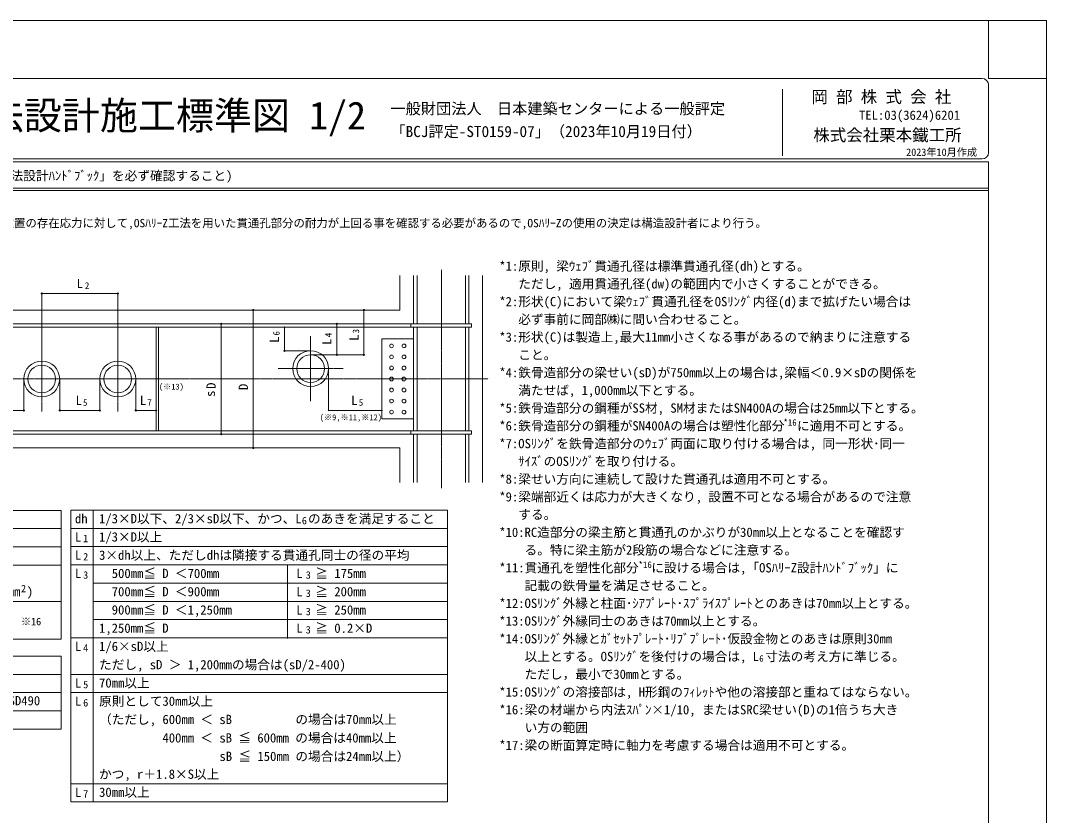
# Model space of a CAD drawing. Units: millimetres, scale not verified. Extents: x -5554 to 1990, y -5428 to 5334.
# Drawn here: x -2057 to 1990, y 2198 to 5334 of the extents above; entities that cross this region are included whole.
import ezdxf
from ezdxf.enums import TextEntityAlignment as Align

# ---------------------------------------------------------------- set-up
doc = ezdxf.new("R2010")
doc.units = ezdxf.units.MM
doc.header["$LTSCALE"] = 5
doc.header["$PDMODE"] = 32
doc.header["$PDSIZE"] = 2.5
doc.linetypes.add('USER2', pattern=[2, 1.25, -0.25, 0.25, -0.25])
for name, color, linetype, lineweight in [('0-1_1', 7, 'Continuous', 18), ('0-2_2', 7, 'Continuous', 18), ('0-3_5', 7, 'Continuous', 18), ('0-4_4', 7, 'Continuous', 18), ('0-5_3', 7, 'USER2', 18), ('0-7_waku', 7, 'Continuous', 18), ('8-3_DEFPOINTS', 7, 'Continuous', 18), ('8-5_SUNPOU', 7, 'Continuous', 18), ('8-9_0', 7, 'Continuous', 18)]:
    doc.layers.add(name, color=color, linetype=linetype, lineweight=lineweight)
doc.styles.add('ＭＳ ゴシック', font='')
doc.styles.get('ＭＳ ゴシック').set_extended_font_data('MS Gothic')

# ---------------------------------------------------------------- blocks, each defined once
blk = doc.blocks.new('_DotSmall')
at = {"layer": '8-9_0'}
blk.add_line((0.0625, 0), (-0.0625, 0), dxfattribs=at)
blk.add_circle((0, 0), 0.0625, dxfattribs=at)

msp = doc.modelspace()

# ---------------------------------------------------------------- hatches: boundary and pattern name
at = {"layer": '0-7_waku'}
for points in [[(-1970.333, 4257.27, 1), (-1975.451, 4257.27, 1)], [(-1670.457, 4257.27, 1), (-1675.575, 4257.27, 1)], [(-1136.149, 4191.996, 1), (-1141.268, 4191.996, 1)], [(-699.723, 4191.996, 1), (-704.841, 4191.996, 1)], [(-1263.102, 4137.592, 1), (-1268.22, 4137.592, 1)], [(-806.414, 4137.592, 1), (-811.532, 4137.592, 1)], [(-1012.952, 4123.991, 1), (-1018.07, 4123.991, 1)], [(-1012.952, 4031.504, 1), (-1018.07, 4031.504, 1)], [(-806.414, 4015.183, 1), (-811.532, 4015.183, 1)], [(-699.723, 4015.183, 1), (-704.841, 4015.183, 1)], [(-2041.058, 3796.229, 1), (-2046.177, 3796.229, 1)], [(-1899.608, 3796.229, 1), (-1904.726, 3796.229, 1)], [(-1741.182, 3796.229, 1), (-1746.301, 3796.229, 1)], [(-1599.732, 3796.229, 1), (-1604.85, 3796.229, 1)], [(-1519.032, 3796.229, 1), (-1524.15, 3796.229, 1)], [(-838.958, 3796.229, 1), (-844.076, 3796.229, 1)], [(-628.762, 3796.229, 1), (-633.88, 3796.229, 1)], [(-1263.102, 3702.36, 1), (-1268.22, 3702.36, 1)], [(-1136.149, 3647.955, 1), (-1141.268, 3647.955, 1)]]:
    msp.add_hatch(color=256, dxfattribs=at).paths.add_polyline_path(points)

# ---------------------------------------------------------------- linework, layer by layer
at = {"layer": '0-1_1'}
for p, q in [((-506.192, 4328.006), (-506.192, 4137.592)), ((-492.591, 4328.006), (-492.591, 4137.592)), ((-302.176, 4328.006), (-302.176, 4137.592)), ((-288.575, 4328.006), (-288.575, 4137.592)), ((-3025.019, 4137.592), (-516.642, 4137.592)), ((-516.642, 4137.592), (-516.642, 4123.991)), ((-516.642, 4137.592), (-278.126, 4137.592)), ((-278.126, 4137.592), (-278.126, 4123.991)), ((-3025.019, 4123.991), (-516.642, 4123.991)), ((-1521.591, 4123.991), (-1521.591, 3715.961)), ((-1512.591, 4123.991), (-1512.591, 3715.961)), ((-516.642, 4123.991), (-278.126, 4123.991)), ((-506.192, 4123.991), (-506.192, 3715.961)), ((-492.591, 4123.991), (-492.591, 3715.961)), ((-302.176, 4123.991), (-302.176, 3715.961)), ((-288.575, 4123.991), (-288.575, 3715.961)), ((-631.321, 4077.748), (-506.192, 4077.748)), ((-3025.019, 3715.961), (-516.642, 3715.961)), ((-3025.019, 3702.36), (-516.642, 3702.36)), ((-516.642, 3715.961), (-516.642, 3702.36)), ((-516.642, 3715.961), (-278.126, 3715.961)), ((-516.642, 3702.36), (-278.126, 3702.36)), ((-506.192, 3702.36), (-506.192, 3511.945)), ((-492.591, 3702.36), (-492.591, 3511.945)), ((-302.176, 3702.36), (-302.176, 3511.945)), ((-288.575, 3702.36), (-288.575, 3511.945)), ((-278.126, 3715.961), (-278.126, 3702.36))]:
    msp.add_line(p, q, dxfattribs=at)
msp.add_lwpolyline([(-631.321, 4077.748), (-631.321, 3762.204), (-506.192, 3762.204)], dxfattribs=at)
for centre, radius in [((-593.238, 4050.546), 7.345), ((-544.275, 4050.546), 7.345), ((-912.242, 3960.779), 70.725), ((-912.242, 3960.779), 54.404), ((-593.238, 4007.022), 7.345), ((-544.275, 4007.022), 7.345), ((-1972.892, 3919.976), 70.725), ((-1972.892, 3919.976), 54.404), ((-1673.016, 3919.976), 70.725), ((-1673.016, 3919.976), 54.404), ((-593.238, 3963.499), 7.345), ((-544.275, 3963.499), 7.345), ((-593.238, 3919.976), 7.345), ((-544.275, 3919.976), 7.345), ((-593.238, 3876.453), 7.345), ((-544.275, 3876.453), 7.345), ((-593.238, 3832.929), 7.345), ((-544.275, 3832.929), 7.345), ((-593.238, 3789.406), 7.345), ((-544.275, 3789.406), 7.345)]:
    msp.add_circle(centre, radius, dxfattribs=at)
at = {"layer": '0-3_5'}
for p, q in [((948.167, 4800.37), (948.167, 5062.869)), ((-3309.978, 3401.654), (-1896.154, 3401.654)), ((-1896.154, 2894.054), (-1896.154, 3401.654)), ((-1858.798, 2251.524), (-1858.798, 3402.724)), ((-1858.798, 3402.724), (-372.146, 3402.724)), ((-1769.969, 2251.524), (-1769.969, 3402.724)), ((-372.146, 2251.524), (-372.146, 3402.724)), ((-3309.978, 3329.654), (-1896.154, 3329.654)), ((-1858.798, 3330.724), (-372.146, 3330.724)), ((-3309.978, 3257.654), (-1896.154, 3257.654)), ((-1858.798, 3258.724), (-372.146, 3258.724)), ((-3309.978, 3185.654), (-1896.154, 3185.654)), ((-1858.798, 3186.724), (-372.146, 3186.724)), ((-1003.789, 2895.724), (-1003.789, 3183.724)), ((-1769.969, 3114.724), (-372.146, 3114.724)), ((-3309.978, 3041.654), (-1896.154, 3041.654)), ((-1769.969, 3042.724), (-372.146, 3042.724)), ((-1769.969, 2970.724), (-372.146, 2970.724)), ((-3309.978, 2894.054), (-1896.154, 2894.054)), ((-1858.798, 2898.724), (-372.146, 2898.724)), ((-3309.978, 2826.724), (-1896.154, 2826.724)), ((-3309.978, 2826.724), (-1896.154, 2826.724)), ((-1896.154, 2538.724), (-1896.154, 2826.724)), ((-3309.978, 2754.724), (-1896.154, 2754.724)), ((-1858.798, 2754.724), (-372.146, 2754.724)), ((-3309.978, 2682.724), (-1896.154, 2682.724)), ((-1858.798, 2682.724), (-372.146, 2682.724)), ((-3309.978, 2610.724), (-1896.154, 2610.724)), ((-3309.978, 2538.724), (-1896.154, 2538.724)), ((-1858.798, 2323.524), (-372.146, 2323.524)), ((-1858.798, 2323.524), (-372.146, 2323.524)), ((-1858.798, 2251.524), (-372.146, 2251.524))]:
    msp.add_line(p, q, dxfattribs=at)
at = {"layer": '0-4_4'}
for p, q in [((-1972.892, 4050.012), (-1972.892, 4257.27)), ((-1972.892, 4257.27), (-1673.016, 4257.27)), ((-1673.016, 4050.012), (-1673.016, 4257.27)), ((-1159.2, 4191.996), (-1138.709, 4191.996)), ((-1138.709, 4193.246), (-1138.709, 4190.746)), ((-1138.709, 3647.955), (-1138.709, 4191.996)), ((-803.551, 4191.996), (-702.282, 4191.996)), ((-702.282, 4015.183), (-702.282, 4191.996)), ((-1278.552, 4137.592), (-1265.661, 4137.592)), ((-1265.661, 4138.842), (-1265.661, 4136.342)), ((-1265.661, 3702.36), (-1265.661, 4137.592)), ((-910.242, 4137.592), (-808.973, 4137.592)), ((-808.973, 4015.183), (-808.973, 4137.592)), ((-914.242, 4123.991), (-1015.511, 4123.991)), ((-1015.511, 4031.504), (-1015.511, 4123.991)), ((-914.242, 4031.504), (-1015.511, 4031.504)), ((-910.242, 4015.183), (-808.973, 4015.183)), ((-808.973, 4015.183), (-702.282, 4015.183)), ((-841.517, 3958.779), (-841.517, 3796.229)), ((-2043.618, 3917.976), (-2043.618, 3796.229)), ((-1902.167, 3917.976), (-1902.167, 3796.229)), ((-1743.741, 3917.976), (-1743.741, 3796.229)), ((-1602.291, 3917.976), (-1602.291, 3796.229)), ((-1521.591, 3917.976), (-1521.591, 3796.229)), ((-631.321, 3917.976), (-631.321, 3796.229)), ((-2240.498, 3796.229), (-2043.618, 3796.229)), ((-1902.167, 3796.229), (-1743.741, 3796.229)), ((-1602.291, 3796.229), (-1521.591, 3796.229)), ((-841.517, 3796.229), (-631.321, 3796.229)), ((-1265.661, 3701.11), (-1265.661, 3703.61)), ((-1263.861, 3702.36), (-1265.661, 3702.36)), ((-1140.509, 3647.955), (-1138.709, 3647.955)), ((-1138.709, 3646.705), (-1138.709, 3649.205))]:
    msp.add_line(p, q, dxfattribs=at)
for centre in [(-1138.709, 4191.996), (-1265.661, 4137.592), (-1265.661, 3702.36), (-1138.709, 3647.955)]:
    msp.add_circle(centre, 1.25, dxfattribs=at)
for p in [(-1673.016, 4257.27), (-1138.709, 4191.996), (-702.282, 4191.996), (-1265.661, 4137.592), (-808.973, 4137.592), (-1015.511, 4123.991), (-2043.618, 3796.229), (-1743.741, 3796.229), (-1521.591, 3796.229), (-631.321, 3796.229)]:
    msp.add_point(p, dxfattribs=at)
at = {"layer": '0-5_3'}
for p, q in [((-395.884, 4350.506), (-395.884, 3489.445)), ((-912.242, 4088.815), (-912.242, 3832.743)), ((-1972.892, 4048.012), (-1972.892, 3791.94)), ((-1673.016, 4048.012), (-1673.016, 3791.94)), ((-1040.279, 3960.779), (-784.206, 3960.779)), ((-3319.54, 3919.976), (-211.671, 3919.976))]:
    msp.add_line(p, q, dxfattribs=at)
at = {"layer": '0-7_waku'}
for p, q in [((-5299.858, 5105.4), (1735.942, 5105.4)), ((1761.342, 4813.3), (1761.342, 5080)), ((-5325.258, 4776.376), (1761.342, 4776.376)), ((1735.942, 4787.9), (-5299.858, 4787.9)), ((1761.342, 228.6), (1761.342, 4776.376)), ((-560.596, 4328.006), (-560.596, 4191.996)), ((-234.171, 4328.006), (-234.171, 3511.904))]:
    msp.add_line(p, q, dxfattribs=at)
for points in [[(-2970.615, 4328.006), (-2970.615, 4191.996), (-560.596, 4191.996)], [(-2970.615, 3647.955), (-560.596, 3647.955), (-560.596, 3511.945)]]:
    msp.add_lwpolyline(points, dxfattribs=at)
for centre, start, end in [((1735.942, 5080), 0, 90), ((1735.942, 4813.3), 270, 0)]:
    msp.add_arc(centre, 25.4, start, end, dxfattribs=at)
at = {"layer": '8-3_DEFPOINTS'}
for p, q in [((-5553.858, 5334), (1989.942, 5334)), ((1761.342, 5334), (1761.342, 5105.4)), ((1989.942, 5334), (1989.942, 0)), ((1761.342, 5105.4), (1989.942, 5105.4))]:
    msp.add_line(p, q, dxfattribs=at)
at = {"layer": '8-5_SUNPOU'}
for centre in [(-1972.892, 4257.27), (-1673.016, 4257.27), (-1138.709, 4191.996), (-702.282, 4191.996), (-1265.661, 4137.592), (-1265.661, 4137.592), (-808.973, 4137.592), (-1015.511, 4031.504), (-808.973, 4015.183), (-702.282, 4015.183), (-2043.618, 3796.229), (-1902.167, 3796.229), (-1743.741, 3796.229), (-1602.291, 3796.229), (-1521.591, 3796.229), (-1265.661, 3702.36), (-1265.661, 3702.36), (-1138.709, 3647.955), (-1138.709, 3647.955)]:
    msp.add_circle(centre, 2.559, dxfattribs=at)
at = {"layer": '8-9_0'}
for p, q in [((1761.342, 4672.852), (-5325.258, 4672.852)), ((1761.342, 4662.852), (-5325.258, 4662.852))]:
    msp.add_line(p, q, dxfattribs=at)

# ---------------------------------------------------------------- block references
at = {"layer": '0-4_4'}
for p, xscale, yscale, rotation in [((-1972.892, 4257.27), 20, 20, 180), ((-702.282, 4191.996), 20, 20, 90), ((-808.973, 4137.592), 20, 20, 90), ((-1015.511, 4123.991), 20, 20, 90), ((-1015.511, 4031.504), 20, 20, 270), ((-808.973, 4015.183), 20, 20, 270), ((-702.282, 4015.183), 20, 20, 270), ((-1902.167, 3796.229), 7, 7, 180), ((-1602.291, 3796.229), 7, 7, 180), ((-841.517, 3796.229), 20, 20, 180)]:
    msp.add_blockref('_DotSmall', p, dxfattribs=dict(at, xscale=xscale, yscale=yscale, rotation=rotation))
for p, xscale, yscale in [((-1673.016, 4257.27), 20, 20), ((-2043.618, 3796.229), 7, 7), ((-1743.741, 3796.229), 7, 7), ((-1521.591, 3796.229), 7, 7), ((-631.321, 3796.229), 20, 20)]:
    msp.add_blockref('_DotSmall', p, dxfattribs=dict(at, xscale=xscale, yscale=yscale))

# ---------------------------------------------------------------- texts
at = {"layer": '0-2_2', "style": 'ＭＳ ゴシック'}
for s, height, p in [('ＯＳハリーＺ 工法設計施工標準図 1/2', 110, (-3318.904, 4871.27)), ('一般財団法人\u3000日本建築センターによる一般評定', 43.99, (-597.728, 4951.401)), ('2', 26.39, (-1802.917, 4267.163)), ('(※13)', 23.09, (-1510.743, 3871.295)), ('(※9,※11,※12)', 23.09, (-876.386, 3750.358))]:
    msp.add_text(s, height=height, dxfattribs=at).set_placement(p, align=Align.BOTTOM_LEFT)
at = {"layer": '0-3_5', "style": 'ＭＳ ゴシック'}
for s, height, p in [('岡 部 株 式 会 社', 47.65, (1062.648, 4994.884)), ('TEL:03(3624)6201', 36.66, (1250.321, 4931.282)), ('株式会社栗本鐵工所', 47.65, (1070.336, 4844.163)), ('2023年10月作成', 29.33, (1436.433, 4791.01))]:
    msp.add_text(s, height=height, dxfattribs=at).set_placement(p, align=Align.BOTTOM_LEFT)
at = {"layer": '0-4_4', "style": 'ＭＳ ゴシック'}
for p in [(-712.409, 4070.472), (-1025.638, 4062.504), (-819.1, 4054.4)]:
    msp.add_text('L\u3000', height=36.66, rotation=90, dxfattribs=at).set_placement(p, align=Align.BOTTOM_LEFT)
msp.add_text('L\u3000', height=36.66, dxfattribs=at).set_placement((-752.299, 3806.356), align=Align.BOTTOM_LEFT)
at = {"layer": '0-7_waku', "style": 'ＭＳ ゴシック'}
for s, height, p in [('「BCJ評定-ST0159-07」（2023年10月19日付）', 43.99, (-597.728, 4861.041)), ('(OSハリーZの採用を検討の際は,「OSハリーZ工法設計ﾊﾝﾄﾞﾌﾞｯｸ」を必ず確認すること)', 36.66, (-3145.382, 4692.57)), ('貫通孔無しで構造設計を行った結果から得られる貫通孔位置の存在応力に対して,OSﾊﾘｰZ工法を用いた貫通孔部分の耐力が上回る事を確認する必要があるので,OSﾊﾘｰZの使用の決定は構造設計者により行う。', 32.99, (-3252.104, 4508.418)), ('*1:原則, 梁ｳｪﾌﾞ貫通孔径は標準貫通孔径(dh)とする。', 36.66, (-168.325, 4335.979)), ('L', 36.66, (-1835.454, 4267.27)), (' \u3000ただし, 適用貫通孔径(dw)の範囲内で小さくすることができる。', 36.66, (-168.325, 4265.979)), ('*2:形状(C)において梁ｳｪﾌﾞ貫通孔径をOSﾘﾝｸﾞ内径(d)まで拡げたい場合は  ', 36.66, (-168.325, 4195.979)), ('\u3000 必ず事前に岡部㈱に問い合わせること。', 36.66, (-168.325, 4125.979)), ('*3:形状(C)は製造上,最大11mm小さくなる事があるので納まりに注意する', 36.66, (-168.325, 4055.979)), ('\u3000 こと。', 36.66, (-168.325, 3985.979)), ('*4:鉄骨造部分の梁せい(sD)が750mm以上の場合は,梁幅＜0.9×sDの関係を ', 36.66, (-168.325, 3915.979)), ('\u3000 満たせば, 1,000mm以下とする。', 36.66, (-168.325, 3845.979)), ('L\u3000', 36.66, (-1839.152, 3806.356)), ('L\u3000', 36.66, (-1585.747, 3806.356)), ('5', 25.66, (-1810.122, 3806.587)), ('7', 25.66, (-1556.717, 3806.587)), ('5', 25.66, (-722.414, 3806.745)), ('*5:鉄骨造部分の鋼種がSS材, SM材またはSN400Aの場合は25mm以下とする。', 36.66, (-168.325, 3775.979)), ('*16 ', 25.66, (952.448, 3727.885)), ('*6:鉄骨造部分の鋼種がSN400Aの場合は塑性化部分\u3000に適用不可とする。', 36.66, (-168.325, 3705.979)), ('*7:OSﾘﾝｸﾞを鉄骨造部分のｳｪﾌﾞ両面に取り付ける場合は, 同一形状･同一', 36.66, (-168.325, 3635.979)), ('\u3000 ｻｲｽﾞのOSﾘﾝｸﾞを取り付ける。', 36.66, (-168.325, 3565.979)), ('*8:梁せい方向に連続して設けた貫通孔は適用不可とする。', 36.66, (-168.325, 3495.979)), ('*9:梁端部近くは応力が大きくなり, 設置不可となる場合があるので注意', 36.66, (-168.325, 3425.979)), ('\u3000 する。', 36.66, (-168.325, 3355.979)), ('dh', 36.66, (-1842, 3339.803)), ('1/3×D以下、2/3×sD以下、かつ、L のあきを満足すること', 36.66, (-1746.887, 3339.803)), ('6', 29.33, (-947.008, 3337.806)), ('1/3×D以上', 36.66, (-1746.887, 3267.803)), ('*10:RC造部分の梁主筋と貫通孔のかぶりが30mm以上となることを確認す', 36.66, (-168.325, 3285.979)), ('L', 36.66, (-1842, 3267.803)), ('1', 29.33, (-1809.506, 3267.373)), ('L', 36.66, (-1842, 3195.803)), ('3×dh以上、ただしdhは隣接する貫通孔同士の径の平均', 36.66, (-1746.887, 3195.803)), ('    る。特に梁主筋が2段筋の場合などに注意する。', 36.66, (-168.325, 3215.979)), ('2', 29.33, (-1809.506, 3195.373)), ('*11:貫通孔を塑性化部分\u3000に設ける場合は, ｢OSﾊﾘｰZ設計ﾊﾝﾄﾞﾌﾞｯｸ」に', 36.66, (-168.325, 3145.979)), ('*16 ', 25.66, (380.938, 3166.851)), ('L', 36.66, (-1842, 3123.803)), ('3', 29.33, (-1809.506, 3123.373)), ('\u3000500mm≦ D ＜700mm', 36.66, (-1746.887, 3123.803)), ('L\u3000≧ 175mm', 36.66, (-968.737, 3123.803)), ('3', 29.33, (-931.564, 3123.373)), ('    記載の鉄骨量を満足させること。', 36.66, (-168.325, 3075.979)), ('F:鉄骨造部分の許容応力度の基準強度(N/mm )', 36.66, (-3031.358, 3051.89)), ('2', 29.33, (-2054.636, 3070.184)), ('\u3000700mm≦ D ＜900mm', 36.66, (-1746.887, 3051.803)), ('L\u3000≧ 200mm', 36.66, (-968.737, 3051.803)), ('3', 29.33, (-931.564, 3051.373)), ('*12:OSﾘﾝｸﾞ外縁と柱面･ｼｱﾌﾟﾚｰﾄ･ｽﾌﾟﾗｲｽﾌﾟﾚｰﾄとのあきは70mm以上とする。', 36.66, (-168.325, 3005.979)), ('\u3000900mm≦ D ＜1,250mm', 36.66, (-1746.887, 2979.803)), ('L\u3000≧ 250mm', 36.66, (-968.737, 2979.803)), ('3', 29.33, (-931.564, 2979.373)), ('※16', 29.33, (-2055.038, 2939.602)), ('1,250mm≦ D', 36.66, (-1746.887, 2907.803)), ('L\u3000≧ 0.2×D', 36.66, (-968.737, 2907.803)), ('*13:OSﾘﾝｸﾞ外縁同士のあきは70mm以上とする。', 36.66, (-168.325, 2935.979)), ('3', 29.33, (-931.564, 2907.373)), ('*14:OSﾘﾝｸﾞ外縁とｶﾞｾｯﾄﾌﾟﾚｰﾄ･ﾘﾌﾞﾌﾟﾚｰﾄ･仮設金物とのあきは原則30mm', 36.66, (-168.325, 2865.979)), ('L', 36.66, (-1842, 2835.803)), ('1/6×sD以上', 36.66, (-1746.887, 2835.803)), ('4', 29.33, (-1809.506, 2835.373)), ('    以上とする。OSﾘﾝｸﾞを後付けの場合は, L 寸法の考え方に準じる。', 36.66, (-168.325, 2795.979)), ('ただし, sD ＞ 1,200mmの場合は(sD/2-400)', 36.66, (-1746.887, 2763.803)), ('6', 25.66, (856.953, 2796.944)), ('    ただし，最小で30mmとする。', 36.66, (-168.325, 2725.979)), ('L', 36.66, (-1842, 2691.803)), ('5', 29.33, (-1809.506, 2691.373)), ('70mm以上', 36.66, (-1746.887, 2691.803)), ('原則として30mm以上', 36.66, (-1746.887, 2619.803)), ('*15:OSﾘﾝｸﾞの溶接部は, H形鋼のﾌｨﾚｯﾄや他の溶接部と重ねてはならない。', 36.66, (-168.325, 2655.979)), ('SD295, SD345, SD390, SD490', 36.66, (-2627.332, 2621.761)), ('L', 36.66, (-1842, 2619.803)), ('6', 29.33, (-1809.506, 2619.373)), ('*16:梁の材端から内法ｽﾊﾟﾝ×1/10, またはSRC梁せい(D)の1倍うち大き', 36.66, (-168.325, 2585.979)), ('（ただし, 600mm ＜ sB\u3000\u3000\u3000\u3000\u3000の場合は70mm以上', 36.66, (-1746.887, 2547.803)), ('\u3000\u3000い方の範囲', 36.66, (-168.325, 2515.979)), ('\u3000\u3000\u3000\u3000\u3000400mm ＜ sB ≦ 600mm の場合は40mm以上', 36.66, (-1746.887, 2475.003)), ('*17:梁の断面算定時に軸力を考慮する場合は適用不可とする。', 36.66, (-168.325, 2445.979)), ('\u3000\u3000\u3000\u3000\u3000\u3000\u3000\u3000\u3000 sB ≦ 150mm の場合は24mm以上）', 36.66, (-1746.887, 2402.203)), ('かつ, r＋1.8×S以上', 36.66, (-1746.887, 2331.803)), ('L', 36.66, (-1842, 2260.603)), ('30mm以上', 36.66, (-1746.887, 2260.603)), ('7', 29.33, (-1809.506, 2260.173))]:
    msp.add_text(s, height=height, dxfattribs=at).set_placement(p, align=Align.BOTTOM_LEFT)
for s, height, p in [('6', 25.66, (-1027.074, 4091.636)), ('4', 25.66, (-821.956, 4084.8)), ('3', 25.66, (-713.357, 4100.047)), ('D', 36.66, (-1275.661, 3880.872)), ('D', 36.66, (-1148.709, 3876.437)), ('s', 36.66, (-1278.583, 3849.339))]:
    msp.add_text(s, height=height, rotation=90, dxfattribs=at).set_placement(p, align=Align.BOTTOM_LEFT)

doc.saveas('drawing.dxf')
